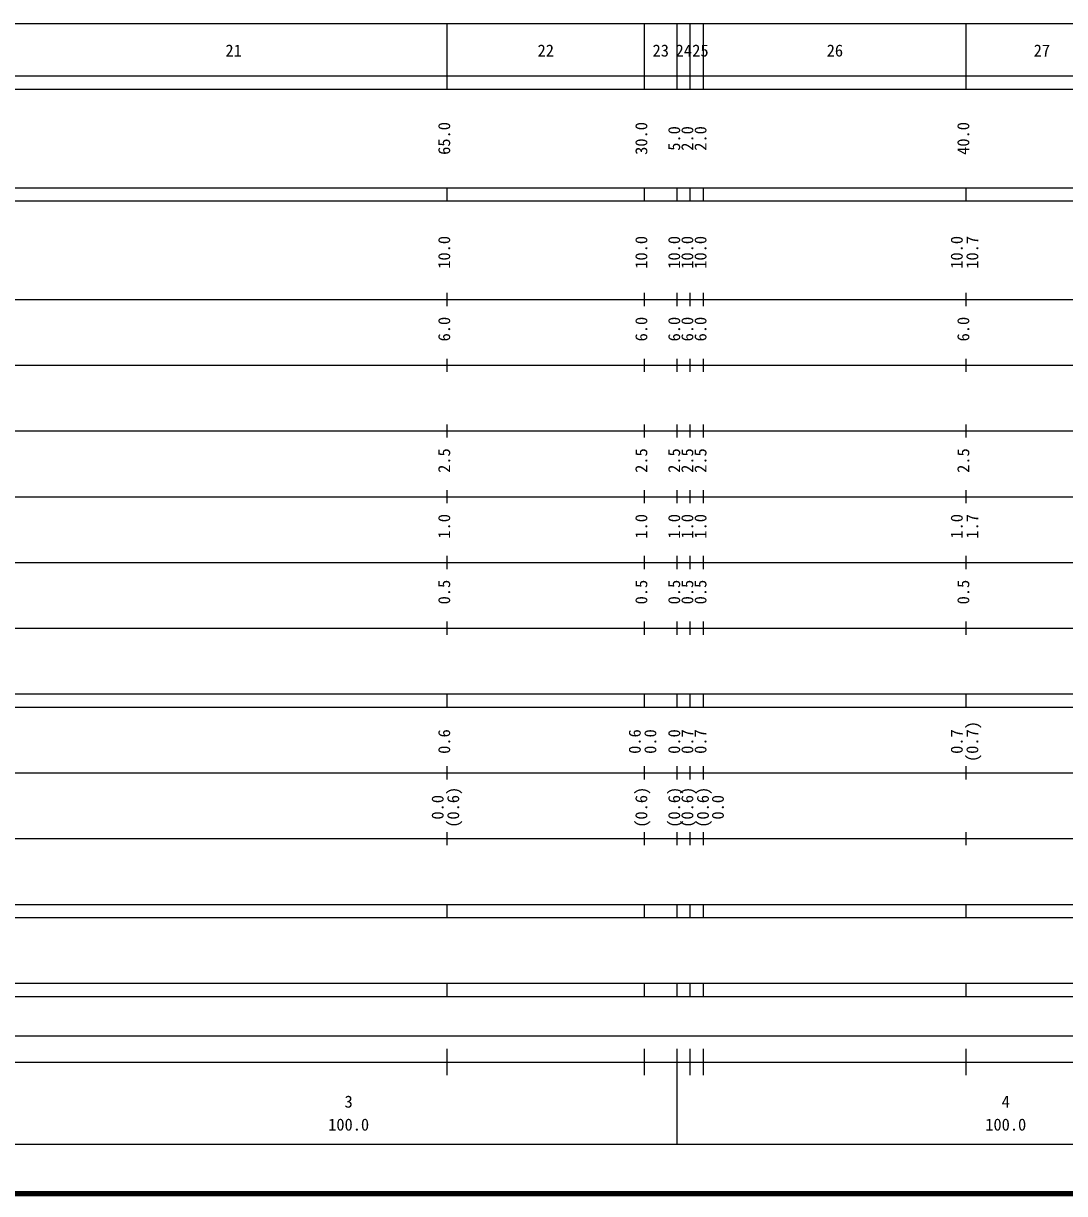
# Model space of a CAD drawing. Units: millimetres on the paper, enlarged 1000 times. Extents: x 40000 to 680000, y 20000 to 380000.
# Drawn here: x 268504 to 426958, y 20000 to 198000 of the extents above; entities that cross this region are included whole.
import ezdxf
from ezdxf.enums import TextEntityAlignment as Align

# ---------------------------------------------------------------- set-up
doc = ezdxf.new("R2010")
doc.units = ezdxf.units.MM
doc.header["$LTSCALE"] = 1000
doc.layers.add('M-TTL', color=2, linetype='Continuous', lineweight=140)
doc.layers.add('M-TTL-BAND', color=7, linetype='Continuous', lineweight=25)
doc.styles.add('ＭＳ ゴシック', font='')
doc.styles.get('ＭＳ ゴシック').set_extended_font_data('MS Gothic')

msp = doc.modelspace()

# ---------------------------------------------------------------- linework, layer by layer
at = {"layer": 'M-TTL'}
msp.add_line((40000, 20000), (680000, 20000), dxfattribs=at)
at = {"layer": 'M-TTL-BAND'}
for p, q in [((68000, 198000), (579000, 198000)), ((333000, 188000), (333000, 198000)), ((363000, 188000), (363000, 198000)), ((368000, 188000), (368000, 198000)), ((370000, 188000), (370000, 198000)), ((372000, 188000), (372000, 198000)), ((412000, 188000), (412000, 198000)), ((40000, 190000), (579000, 190000)), ((40000, 188000), (579000, 188000)), ((40000, 173000), (579000, 173000)), ((333000, 171000), (333000, 173000)), ((363000, 171000), (363000, 173000)), ((368000, 171000), (368000, 173000)), ((370000, 171000), (370000, 173000)), ((372000, 171000), (372000, 173000)), ((412000, 171000), (412000, 173000)), ((40000, 171000), (579000, 171000)), ((333000, 155000), (333000, 157000)), ((363000, 155000), (363000, 157000)), ((368000, 155000), (368000, 157000)), ((370000, 155000), (370000, 157000)), ((372000, 155000), (372000, 157000)), ((412000, 155000), (412000, 157000)), ((40000, 156000), (579000, 156000)), ((46000, 146000), (579000, 146000)), ((333000, 145000), (333000, 147000)), ((363000, 145000), (363000, 147000)), ((368000, 145000), (368000, 147000)), ((370000, 145000), (370000, 147000)), ((372000, 145000), (372000, 147000)), ((412000, 145000), (412000, 147000)), ((52000, 136000), (579000, 136000)), ((333000, 135000), (333000, 137000)), ((363000, 135000), (363000, 137000)), ((368000, 135000), (368000, 137000)), ((370000, 135000), (370000, 137000)), ((372000, 135000), (372000, 137000)), ((412000, 135000), (412000, 137000)), ((333000, 125000), (333000, 127000)), ((363000, 125000), (363000, 127000)), ((368000, 125000), (368000, 127000)), ((370000, 125000), (370000, 127000)), ((372000, 125000), (372000, 127000)), ((412000, 125000), (412000, 127000)), ((46000, 126000), (579000, 126000)), ((52000, 116000), (579000, 116000)), ((333000, 115000), (333000, 117000)), ((363000, 115000), (363000, 117000)), ((368000, 115000), (368000, 117000)), ((370000, 115000), (370000, 117000)), ((372000, 115000), (372000, 117000)), ((412000, 115000), (412000, 117000)), ((333000, 105000), (333000, 107000)), ((363000, 105000), (363000, 107000)), ((368000, 105000), (368000, 107000)), ((370000, 105000), (370000, 107000)), ((372000, 105000), (372000, 107000)), ((412000, 105000), (412000, 107000)), ((46000, 106000), (579000, 106000)), ((40000, 96000), (579000, 96000)), ((333000, 94000), (333000, 96000)), ((363000, 94000), (363000, 96000)), ((368000, 94000), (368000, 96000)), ((370000, 94000), (370000, 96000)), ((372000, 94000), (372000, 96000)), ((412000, 94000), (412000, 96000)), ((40000, 94000), (579000, 94000)), ((49000, 84000), (579000, 84000)), ((333000, 83000), (333000, 85000)), ((363000, 83000), (363000, 85000)), ((368000, 83000), (368000, 85000)), ((370000, 83000), (370000, 85000)), ((372000, 83000), (372000, 85000)), ((412000, 83000), (412000, 85000)), ((333000, 73000), (333000, 75000)), ((363000, 73000), (363000, 75000)), ((368000, 73000), (368000, 75000)), ((370000, 73000), (370000, 75000)), ((372000, 73000), (372000, 75000)), ((412000, 73000), (412000, 75000)), ((40000, 74000), (579000, 74000)), ((40000, 64000), (579000, 64000)), ((333000, 62000), (333000, 64000)), ((363000, 62000), (363000, 64000)), ((368000, 62000), (368000, 64000)), ((370000, 62000), (370000, 64000)), ((372000, 62000), (372000, 64000)), ((412000, 62000), (412000, 64000)), ((40000, 62000), (579000, 62000)), ((40000, 52000), (579000, 52000)), ((333000, 50000), (333000, 52000)), ((363000, 50000), (363000, 52000)), ((368000, 50000), (368000, 52000)), ((370000, 50000), (370000, 52000)), ((372000, 50000), (372000, 52000)), ((412000, 50000), (412000, 52000)), ((40000, 50000), (579000, 50000)), ((71000, 44000), (563500, 44000)), ((333000, 38000), (333000, 42000)), ((363000, 38000), (363000, 42000)), ((368000, 27500), (368000, 42000)), ((370000, 38000), (370000, 42000)), ((372000, 38000), (372000, 42000)), ((412000, 38000), (412000, 42000)), ((40000, 40000), (579000, 40000)), ((68000, 27500), (579000, 27500))]:
    msp.add_line(p, q, dxfattribs=at)

# ---------------------------------------------------------------- texts
at = {"layer": 'M-TTL-BAND', "style": 'ＭＳ ゴシック'}
for s, p in [('21', (300500, 192405)), ('22', (348000, 192405)), ('23', (365500, 192405)), ('24', (369000, 192405)), ('25', (371535, 192405)), ('26', (392000, 192405)), ('27', (423500, 192405)), ('3', (318000, 32523)), ('4', (418000, 32523)), ('100.0', (318000, 29033)), ('100.0', (418000, 29033))]:
    msp.add_text(s, height=1833, dxfattribs=at).set_placement(p, align=Align.BOTTOM_CENTER)
for s, p in [('65.0', (334000, 180500)), ('30.0', (364000, 180500)), ('5.0', (369000, 180500)), ('2.0', (371000, 180500)), ('2.0', (373000, 180500)), ('40.0', (413000, 180500)), ('10.0', (334000, 163174)), ('10.0', (364000, 163174)), ('10.0', (369000, 163174)), ('10.0', (371000, 163174)), ('10.0', (373000, 163174)), ('10.0', (412000, 163174)), ('10.7', (414370, 163174)), ('6.0', (334000, 151500)), ('6.0', (364000, 151500)), ('6.0', (369000, 151500)), ('6.0', (371000, 151500)), ('6.0', (373000, 151500)), ('6.0', (413000, 151500)), ('2.5', (334000, 131500)), ('2.5', (364000, 131500)), ('2.5', (369000, 131500)), ('2.5', (371000, 131500)), ('2.5', (373000, 131500)), ('2.5', (413000, 131500)), ('1.0', (334000, 121500)), ('1.0', (364000, 121500)), ('1.0', (369000, 121500)), ('1.0', (371000, 121500)), ('1.0', (373000, 121500)), ('1.0', (412000, 121500)), ('1.7', (414370, 121500)), ('0.5', (334000, 111500)), ('0.5', (364000, 111500)), ('0.5', (369000, 111500)), ('0.5', (371000, 111500)), ('0.5', (373000, 111500)), ('0.5', (413000, 111500)), ('(0.7)', (414370, 88764)), ('0.6', (334000, 88764)), ('0.6', (363000, 88764)), ('0.0', (365370, 88764)), ('0.0', (369000, 88764)), ('0.7', (371000, 88764)), ('0.7', (373000, 88764)), ('0.7', (412000, 88764)), ('0.0', (333000, 78764)), ('(0.6)', (335370, 78764)), ('(0.6)', (364000, 78764)), ('(0.6)', (369000, 78764)), ('(0.6)', (371000, 78764)), ('(0.6)', (373367, 78764)), ('0.0', (375646, 78764))]:
    msp.add_text(s, height=1833, rotation=90, dxfattribs=at).set_placement(p, align=Align.BOTTOM_CENTER)

doc.saveas('drawing.dxf')
